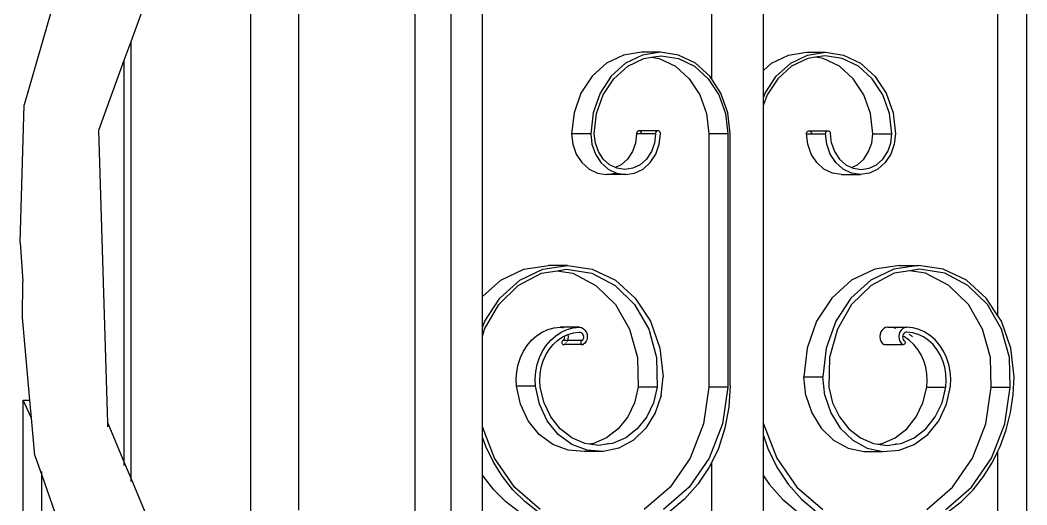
# Model space of a CAD drawing. Header units: millimetres. Extents: x 173236 to 801264, y -94969 to 615039.
# Drawn here: x 444953.5 to 445282.8, y -1803.8 to -1645.2 of the extents above; entities that cross this region are included whole.
import ezdxf

# ---------------------------------------------------------------- set-up
doc = ezdxf.new("R2010")
doc.units = ezdxf.units.MM
doc.header["$MEASUREMENT"] = 0
doc.layers.add('VOX-A-STAIRS-STEPS', color=140, linetype='Continuous')
doc.layers.add('VOX-A-WALL-PATT', color=233, linetype='Continuous')

# ---------------------------------------------------------------- blocks, each defined once
blk = doc.blocks.new('SSS')
at = {"layer": 'VOX-A-WALL-PATT'}
for p, q in [((383583.85, -2523.51), (383583.85, -1769.35)), ((383574.39, -2165.63), (383574.39, -1776.13)), ((383497.73, -2085.3), (383497.73, -1830.49)), ((383480.78, -2088.12), (383480.78, -1842.5)), ((383405.77, -2159.31), (383405.77, -1908.55)), ((383395.58, -2374.27), (383395.58, -1919.13)), ((383383.71, -2305.22), (383383.71, -1931.46)), ((383345.68, -2229.11), (383345.68, -1974.71)), ((383329.96, -2231.31), (383329.96, -1998.11)), ((383290.81, -2075.87), (383306.13, -2033.6)), ((383266.91, -2058.42), (383255.89, -2096.57)), ((383288.59, -2081.98), (383290.81, -2075.87)), ((383290.81, -2218.85), (383290.81, -2075.87)), ((383451.87, -2080.29), (383446.36, -2082.95)), ((383457.78, -2079.38), (383451.87, -2080.29)), ((383458.1, -2080.29), (383452.59, -2082.95)), ((383464.01, -2079.38), (383457.78, -2079.38)), ((383464.01, -2079.38), (383458.1, -2080.29)), ((383458.54, -2081.41), (383461.08, -2081.02)), ((383461.08, -2081.02), (383464.2, -2080.54)), ((383461.08, -2081.02), (383463.62, -2081.41)), ((383469.92, -2080.29), (383464.01, -2079.38)), ((383464.2, -2080.54), (383469.85, -2081.41)), ((383475.43, -2082.95), (383469.92, -2080.29)), ((383500.35, -2082.95), (383505.86, -2080.29)), ((383505.86, -2080.29), (383511.77, -2079.38)), ((383506.59, -2082.95), (383512.1, -2080.29)), ((383511.77, -2079.38), (383518.01, -2079.38)), ((383512.1, -2080.29), (383518.01, -2079.38)), ((383514.71, -2081.02), (383512.17, -2081.41)), ((383517.83, -2080.54), (383514.71, -2081.02)), ((383517.24, -2081.41), (383514.71, -2081.02)), ((383523.48, -2081.41), (383517.83, -2080.54)), ((383518.01, -2079.38), (383523.92, -2080.29)), ((383523.92, -2080.29), (383529.43, -2082.95)), ((383280.28, -2104.89), (383288.59, -2081.98)), ((383288.59, -2213.52), (383288.59, -2081.98)), ((383446.36, -2082.95), (383441.63, -2087.18)), ((383452.59, -2082.95), (383447.86, -2087.18)), ((383448.75, -2088.01), (383453.28, -2083.96)), ((383453.28, -2083.96), (383458.54, -2081.41)), ((383463.62, -2081.41), (383468.88, -2083.96)), ((383468.88, -2083.96), (383473.41, -2088.01)), ((383469.85, -2081.41), (383475.12, -2083.96)), ((383475.12, -2083.96), (383479.64, -2088.01)), ((383480.16, -2087.18), (383475.43, -2082.95)), ((383497.73, -2085.3), (383500.35, -2082.95)), ((383501.86, -2087.18), (383506.59, -2082.95)), ((383506.9, -2083.96), (383502.38, -2088.01)), ((383512.17, -2081.41), (383506.9, -2083.96)), ((383522.51, -2083.96), (383517.24, -2081.41)), ((383527.03, -2088.01), (383522.51, -2083.96)), ((383528.75, -2083.96), (383523.48, -2081.41)), ((383533.27, -2088.01), (383528.75, -2083.96)), ((383529.43, -2082.95), (383534.16, -2087.18)), ((383441.63, -2087.18), (383438, -2092.7)), ((383447.86, -2087.18), (383444.23, -2092.7)), ((383480.78, -2088.12), (383480.16, -2087.18)), ((383497.73, -2094.12), (383497.73, -2085.3)), ((383498.23, -2092.7), (383501.86, -2087.18)), ((383534.16, -2087.18), (383537.79, -2092.7)), ((383445.28, -2093.29), (383448.75, -2088.01)), ((383473.41, -2088.01), (383476.88, -2093.29)), ((383479.64, -2088.01), (383483.11, -2093.29)), ((383483.79, -2092.7), (383480.78, -2088.12)), ((383502.38, -2088.01), (383498.91, -2093.29)), ((383530.51, -2093.29), (383527.03, -2088.01)), ((383536.74, -2093.29), (383533.27, -2088.01)), ((383438, -2092.7), (383435.72, -2099.13)), ((383444.23, -2092.7), (383441.95, -2099.13)), ((383443.1, -2099.43), (383445.28, -2093.29)), ((383476.88, -2093.29), (383479.06, -2099.43)), ((383483.11, -2093.29), (383485.29, -2099.43)), ((383486.08, -2099.13), (383483.79, -2092.7)), ((383497.73, -2094.12), (383498.23, -2092.7)), ((383498.91, -2093.29), (383497.73, -2096.62)), ((383497.73, -2096.62), (383497.73, -2094.12)), ((383532.69, -2099.43), (383530.51, -2093.29)), ((383538.92, -2099.43), (383536.74, -2093.29)), ((383537.79, -2092.7), (383540.07, -2099.13)), ((383254.55, -2141.54), (383255.89, -2096.57)), ((383497.73, -2200.79), (383497.73, -2096.62)), ((383435.72, -2099.13), (383434.94, -2106.03)), ((383441.95, -2099.13), (383441.17, -2106.03)), ((383442.36, -2106.03), (383443.1, -2099.43)), ((383479.06, -2099.43), (383479.8, -2106.03)), ((383485.29, -2099.43), (383486.04, -2106.03)), ((383486.85, -2106.03), (383486.08, -2099.13)), ((383533.43, -2106.03), (383532.69, -2099.43)), ((383539.67, -2106.03), (383538.92, -2099.43)), ((383540.07, -2099.13), (383540.85, -2106.03)), ((383283.24, -2200.66), (383280.28, -2104.89)), ((383441.17, -2106.03), (383434.94, -2106.03)), ((383434.94, -2106.03), (383435.33, -2109.48)), ((383441.17, -2106.03), (383441.56, -2109.48)), ((383442.7, -2109.05), (383442.36, -2106.03)), ((383456.15, -2106.03), (383455.81, -2109.05)), ((383456.18, -2105.78), (383456.15, -2106.03)), ((383457.78, -2106.03), (383456.15, -2106.03)), ((383456.26, -2105.55), (383456.18, -2105.78)), ((383456.39, -2105.36), (383456.26, -2105.55)), ((383456.56, -2105.2), (383456.39, -2105.36)), ((383456.75, -2105.11), (383456.56, -2105.2)), ((383456.96, -2105.08), (383456.75, -2105.11)), ((383457.17, -2105.11), (383456.96, -2105.08)), ((383457.37, -2105.2), (383457.17, -2105.11)), ((383462.99, -2105.11), (383457.17, -2105.11)), ((383457.54, -2105.36), (383457.37, -2105.2)), ((383457.67, -2105.55), (383457.54, -2105.36)), ((383457.75, -2105.78), (383457.67, -2105.55)), ((383457.78, -2106.03), (383457.75, -2105.78)), ((383462.38, -2106.03), (383457.78, -2106.03)), ((383462.38, -2106.03), (383462.04, -2109.05)), ((383462.41, -2105.78), (383462.38, -2106.03)), ((383462.49, -2105.55), (383462.41, -2105.78)), ((383462.62, -2105.36), (383462.49, -2105.55)), ((383462.79, -2105.2), (383462.62, -2105.36)), ((383462.99, -2105.11), (383462.79, -2105.2)), ((383463.2, -2105.08), (383462.99, -2105.11)), ((383463.41, -2105.11), (383463.2, -2105.08)), ((383463.61, -2105.2), (383463.41, -2105.11)), ((383463.77, -2105.36), (383463.61, -2105.2)), ((383463.62, -2109.48), (383464.01, -2106.03)), ((383463.9, -2105.55), (383463.77, -2105.36)), ((383463.99, -2105.78), (383463.9, -2105.55)), ((383464.01, -2106.03), (383463.99, -2105.78)), ((383479.8, -2106.03), (383479.8, -2188.89)), ((383486.04, -2106.03), (383479.8, -2106.03)), ((383486.04, -2106.03), (383486.04, -2188.89)), ((383486.85, -2188.39), (383486.85, -2106.03)), ((383511.77, -2106.03), (383511.8, -2105.78)), ((383512.16, -2109.48), (383511.77, -2106.03)), ((383511.77, -2106.03), (383513.4, -2106.03)), ((383511.8, -2105.78), (383511.88, -2105.55)), ((383511.88, -2105.55), (383512.01, -2105.36)), ((383512.01, -2105.36), (383512.18, -2105.2)), ((383512.18, -2105.2), (383512.38, -2105.11)), ((383512.38, -2105.11), (383512.59, -2105.08)), ((383512.59, -2105.08), (383512.8, -2105.11)), ((383512.8, -2105.11), (383513, -2105.2)), ((383512.8, -2105.11), (383518.61, -2105.11)), ((383513, -2105.2), (383513.17, -2105.36)), ((383513.17, -2105.36), (383513.29, -2105.55)), ((383513.29, -2105.55), (383513.38, -2105.78)), ((383513.38, -2105.78), (383513.4, -2106.03)), ((383513.4, -2106.03), (383518.01, -2106.03)), ((383518.01, -2106.03), (383518.04, -2105.78)), ((383518.4, -2109.48), (383518.01, -2106.03)), ((383518.04, -2105.78), (383518.12, -2105.55)), ((383518.12, -2105.55), (383518.25, -2105.36)), ((383518.25, -2105.36), (383518.42, -2105.2)), ((383518.42, -2105.2), (383518.61, -2105.11)), ((383518.61, -2105.11), (383518.82, -2105.08)), ((383518.82, -2105.08), (383519.03, -2105.11)), ((383519.03, -2105.11), (383519.23, -2105.2)), ((383519.23, -2105.2), (383519.4, -2105.36)), ((383519.4, -2105.36), (383519.53, -2105.55)), ((383519.53, -2105.55), (383519.61, -2105.78)), ((383519.98, -2109.05), (383519.61, -2105.78)), ((383533.09, -2109.05), (383533.43, -2106.03)), ((383533.43, -2106.03), (383539.67, -2106.03)), ((383539.33, -2109.05), (383539.67, -2106.03)), ((383540.85, -2106.03), (383540.46, -2109.48)), ((383435.33, -2109.48), (383436.47, -2112.69)), ((383441.56, -2109.48), (383442.7, -2112.69)), ((383443.7, -2111.87), (383442.7, -2109.05)), ((383455.81, -2109.05), (383454.81, -2111.87)), ((383462.04, -2109.05), (383461.04, -2111.87)), ((383462.48, -2112.69), (383463.62, -2109.48)), ((383513.3, -2112.69), (383512.16, -2109.48)), ((383519.54, -2112.69), (383518.4, -2109.48)), ((383519.98, -2109.05), (383520.98, -2111.87)), ((383532.09, -2111.87), (383533.09, -2109.05)), ((383538.33, -2111.87), (383539.33, -2109.05)), ((383540.46, -2109.48), (383539.32, -2112.69)), ((383436.47, -2112.69), (383438.28, -2115.45)), ((383442.7, -2112.69), (383444.52, -2115.45)), ((383445.29, -2114.29), (383443.7, -2111.87)), ((383454.81, -2111.87), (383453.22, -2114.29)), ((383461.04, -2111.87), (383459.45, -2114.29)), ((383460.67, -2115.45), (383462.48, -2112.69)), ((383515.12, -2115.45), (383513.3, -2112.69)), ((383521.35, -2115.45), (383519.54, -2112.69)), ((383520.98, -2111.87), (383522.57, -2114.29)), ((383530.5, -2114.29), (383532.09, -2111.87)), ((383536.73, -2114.29), (383538.33, -2111.87)), ((383539.32, -2112.69), (383537.5, -2115.45)), ((383438.28, -2115.45), (383440.65, -2117.57)), ((383444.52, -2115.45), (383446.88, -2117.57)), ((383447.36, -2116.15), (383445.29, -2114.29)), ((383449.25, -2117.06), (383447.36, -2116.15)), ((383451.14, -2116.15), (383449.25, -2117.06)), ((383449.78, -2117.31), (383449.25, -2117.06)), ((383452.37, -2117.71), (383449.78, -2117.31)), ((383453.22, -2114.29), (383451.14, -2116.15)), ((383454.96, -2117.31), (383452.37, -2117.71)), ((383457.38, -2116.15), (383454.96, -2117.31)), ((383459.45, -2114.29), (383457.38, -2116.15)), ((383458.3, -2117.57), (383460.67, -2115.45)), ((383517.48, -2117.57), (383515.12, -2115.45)), ((383523.72, -2117.57), (383521.35, -2115.45)), ((383522.57, -2114.29), (383524.65, -2116.15)), ((383524.65, -2116.15), (383526.54, -2117.06)), ((383526.54, -2117.06), (383528.43, -2116.15)), ((383526.54, -2117.06), (383527.06, -2117.31)), ((383527.06, -2117.31), (383529.65, -2117.71)), ((383528.43, -2116.15), (383530.5, -2114.29)), ((383529.65, -2117.71), (383532.24, -2117.31)), ((383532.24, -2117.31), (383534.66, -2116.15)), ((383534.66, -2116.15), (383536.73, -2114.29)), ((383537.5, -2115.45), (383535.14, -2117.57)), ((383440.65, -2117.57), (383443.4, -2118.9)), ((383443.4, -2118.9), (383446.36, -2119.35)), ((383446.36, -2119.35), (383449.31, -2118.9)), ((383452.59, -2119.35), (383446.36, -2119.35)), ((383446.88, -2117.57), (383449.64, -2118.9)), ((383449.64, -2118.9), (383452.59, -2119.35)), ((383452.59, -2119.35), (383455.55, -2118.9)), ((383455.55, -2118.9), (383458.3, -2117.57)), ((383520.24, -2118.9), (383517.48, -2117.57)), ((383523.19, -2119.35), (383520.24, -2118.9)), ((383523.19, -2119.35), (383529.43, -2119.35)), ((383526.47, -2118.9), (383523.72, -2117.57)), ((383529.43, -2119.35), (383526.47, -2118.9)), ((383532.39, -2118.9), (383529.43, -2119.35)), ((383535.14, -2117.57), (383532.39, -2118.9)), ((383254.55, -2141.54), (383255.44, -2154.37)), ((383411.73, -2153.96), (383419.28, -2150.32)), ((383417.97, -2153.96), (383425.51, -2150.32)), ((383419.28, -2150.32), (383427.37, -2149.08)), ((383425.51, -2150.32), (383433.61, -2149.08)), ((383433.61, -2149.08), (383427.37, -2149.08)), ((383430.17, -2150.83), (383433.29, -2150.32)), ((383433.29, -2150.32), (383441.53, -2151.67)), ((383433.61, -2149.08), (383441.7, -2150.32)), ((383441.7, -2150.32), (383449.25, -2153.96)), ((383534.08, -2150.32), (383526.54, -2153.96)), ((383540.32, -2150.32), (383532.78, -2153.96)), ((383542.18, -2149.08), (383534.08, -2150.32)), ((383548.41, -2149.08), (383540.32, -2150.32)), ((383542.18, -2149.08), (383548.41, -2149.08)), ((383548.73, -2150.32), (383545.62, -2150.83)), ((383556.51, -2150.32), (383548.41, -2149.08)), ((383556.98, -2151.67), (383548.73, -2150.32)), ((383564.05, -2153.96), (383556.51, -2150.32)), ((383417.45, -2155.63), (383425.05, -2151.67)), ((383425.05, -2151.67), (383430.17, -2150.83)), ((383430.17, -2150.83), (383435.29, -2151.67)), ((383435.29, -2151.67), (383442.89, -2155.63)), ((383441.53, -2151.67), (383449.13, -2155.63)), ((383540.49, -2151.67), (383532.89, -2155.63)), ((383545.62, -2150.83), (383540.49, -2151.67)), ((383550.74, -2151.67), (383545.62, -2150.83)), ((383558.34, -2155.63), (383550.74, -2151.67)), ((383564.58, -2155.63), (383556.98, -2151.67)), ((383255.34, -2166.14), (383255.44, -2154.37)), ((383405.77, -2159.31), (383411.73, -2153.96)), ((383411.08, -2161.88), (383417.45, -2155.63)), ((383411.49, -2159.76), (383417.97, -2153.96)), ((383442.89, -2155.63), (383449.26, -2161.88)), ((383449.13, -2155.63), (383455.5, -2161.88)), ((383449.25, -2153.96), (383455.72, -2159.76)), ((383526.54, -2153.96), (383520.06, -2159.76)), ((383532.78, -2153.96), (383526.3, -2159.76)), ((383532.89, -2155.63), (383526.52, -2161.88)), ((383564.71, -2161.88), (383558.34, -2155.63)), ((383570.53, -2159.76), (383564.05, -2153.96)), ((383570.95, -2161.88), (383564.58, -2155.63)), ((383405.77, -2169.45), (383405.77, -2159.31)), ((383406.52, -2167.32), (383411.49, -2159.76)), ((383455.72, -2159.76), (383460.7, -2167.32)), ((383520.06, -2159.76), (383515.09, -2167.32)), ((383526.3, -2159.76), (383521.33, -2167.32)), ((383574.39, -2165.63), (383570.53, -2159.76)), ((383406.44, -2169.94), (383411.08, -2161.88)), ((383449.26, -2161.88), (383453.91, -2169.94)), ((383455.5, -2161.88), (383460.14, -2169.94)), ((383526.52, -2161.88), (383521.88, -2169.94)), ((383569.35, -2169.94), (383564.71, -2161.88)), ((383575.59, -2169.94), (383570.95, -2161.88)), ((383257.76, -2193.14), (383255.34, -2166.14)), ((383575.5, -2167.32), (383574.39, -2165.63)), ((383405.77, -2169.45), (383406.52, -2167.32)), ((383405.77, -2172.36), (383405.77, -2169.45)), ((383405.77, -2172.36), (383406.44, -2169.94)), ((383425.28, -2170.95), (383427.19, -2170.09)), ((383427.19, -2170.09), (383429.19, -2169.55)), ((383429.19, -2169.55), (383431.23, -2169.33)), ((383437.46, -2169.33), (383431.23, -2169.33)), ((383431.23, -2169.33), (383431.9, -2169.44)), ((383431.52, -2170.95), (383433.43, -2170.09)), ((383431.9, -2169.44), (383432.13, -2169.55)), ((383433.43, -2170.09), (383435.42, -2169.55)), ((383435.42, -2169.55), (383437.46, -2169.33)), ((383437.46, -2169.33), (383438.14, -2169.44)), ((383438.14, -2169.44), (383438.76, -2169.74)), ((383438.76, -2169.74), (383439.3, -2170.22)), ((383453.91, -2169.94), (383456.46, -2179.18)), ((383460.14, -2169.94), (383462.69, -2179.18)), ((383460.7, -2167.32), (383463.82, -2176.12)), ((383515.09, -2167.32), (383511.97, -2176.12)), ((383521.33, -2167.32), (383518.2, -2176.12)), ((383521.88, -2169.94), (383519.33, -2179.18)), ((383537.02, -2169.74), (383536.49, -2170.22)), ((383537.65, -2169.44), (383537.02, -2169.74)), ((383538.33, -2169.33), (383537.65, -2169.44)), ((383538.33, -2169.33), (383544.56, -2169.33)), ((383540.36, -2169.55), (383538.33, -2169.33)), ((383541.08, -2169.74), (383540.36, -2169.55)), ((383543.26, -2169.74), (383542.72, -2170.22)), ((383543.89, -2169.44), (383543.26, -2169.74)), ((383544.56, -2169.33), (383543.89, -2169.44)), ((383546.6, -2169.55), (383544.56, -2169.33)), ((383548.59, -2170.09), (383546.6, -2169.55)), ((383550.5, -2170.95), (383548.59, -2170.09)), ((383571.91, -2179.18), (383569.35, -2169.94)), ((383578.63, -2176.12), (383575.5, -2167.32)), ((383578.14, -2179.18), (383575.59, -2169.94)), ((383405.77, -2201.94), (383405.77, -2172.36)), ((383421.86, -2173.55), (383423.49, -2172.11)), ((383423.49, -2172.11), (383425.28, -2170.95)), ((383428.1, -2173.55), (383429.73, -2172.11)), ((383429.73, -2172.11), (383431.52, -2170.95)), ((383430.33, -2173.6), (383431.95, -2172.49)), ((383431.95, -2172.49), (383432.54, -2172.21)), ((383432.41, -2173.27), (383432.2, -2173.61)), ((383432.54, -2172.87), (383432.41, -2173.27)), ((383432.54, -2172.21), (383433.69, -2171.66)), ((383432.54, -2172.21), (383432.57, -2172.45)), ((383432.57, -2172.45), (383432.54, -2172.87)), ((383433.69, -2171.66), (383433.75, -2171.65)), ((383433.74, -2173.16), (383433.7, -2173.27)), ((383433.83, -2172.37), (383433.74, -2173.16)), ((383433.75, -2171.65), (383435.51, -2171.12)), ((383433.75, -2171.65), (383433.83, -2172.37)), ((383435.51, -2171.12), (383437.38, -2170.88)), ((383437.38, -2170.88), (383437.74, -2170.92)), ((383437.74, -2170.92), (383438.08, -2171.07)), ((383438.08, -2171.07), (383438.37, -2171.32)), ((383438.37, -2171.32), (383438.6, -2171.65)), ((383438.64, -2173.27), (383438.43, -2173.61)), ((383438.6, -2171.65), (383438.75, -2172.03)), ((383438.77, -2172.87), (383438.64, -2173.27)), ((383438.75, -2172.03), (383438.81, -2172.45)), ((383438.81, -2172.45), (383438.77, -2172.87)), ((383439.3, -2170.22), (383439.72, -2170.85)), ((383439.72, -2170.85), (383439.98, -2171.58)), ((383439.98, -2173.16), (383439.72, -2173.89)), ((383439.98, -2171.58), (383440.06, -2172.37)), ((383440.06, -2172.37), (383439.98, -2173.16)), ((383535.81, -2171.58), (383535.72, -2172.37)), ((383535.72, -2172.37), (383535.81, -2173.16)), ((383536.07, -2170.85), (383535.81, -2171.58)), ((383535.81, -2173.16), (383536.07, -2173.89)), ((383536.49, -2170.22), (383536.07, -2170.85)), ((383542.05, -2171.58), (383541.96, -2172.37)), ((383541.96, -2172.37), (383542.05, -2173.16)), ((383542.31, -2170.85), (383542.05, -2171.58)), ((383542.05, -2173.16), (383542.31, -2173.89)), ((383542.72, -2170.22), (383542.31, -2170.85)), ((383543.25, -2172.21), (383543.22, -2172.45)), ((383543.22, -2172.45), (383543.25, -2172.87)), ((383543.27, -2172.03), (383543.25, -2172.21)), ((383543.84, -2172.49), (383543.25, -2172.21)), ((383543.25, -2172.87), (383543.38, -2173.27)), ((383543.42, -2171.65), (383543.27, -2172.03)), ((383543.38, -2173.27), (383543.59, -2173.61)), ((383543.65, -2171.32), (383543.42, -2171.65)), ((383543.95, -2171.07), (383543.65, -2171.32)), ((383545.46, -2173.6), (383543.84, -2172.49)), ((383544.28, -2170.92), (383543.95, -2171.07)), ((383544.64, -2170.88), (383544.28, -2170.92)), ((383546.51, -2171.12), (383544.64, -2170.88)), ((383546.06, -2172.11), (383545.37, -2171.66)), ((383546.49, -2172.49), (383546.06, -2172.11)), ((383548.33, -2171.66), (383546.51, -2171.12)), ((383550.07, -2172.49), (383548.33, -2171.66)), ((383551.69, -2173.6), (383550.07, -2172.49)), ((383552.29, -2172.11), (383550.5, -2170.95)), ((383553.93, -2173.55), (383552.29, -2172.11)), ((383419.19, -2177.15), (383420.42, -2175.24)), ((383420.42, -2175.24), (383421.86, -2173.55)), ((383425.42, -2177.15), (383426.65, -2175.24)), ((383426.48, -2178.35), (383427.57, -2176.56)), ((383426.65, -2175.24), (383428.1, -2173.55)), ((383427.57, -2176.56), (383428.86, -2174.97)), ((383428.86, -2174.97), (383430.33, -2173.6)), ((383431.76, -2174.12), (383431.74, -2174.31)), ((383431.74, -2174.31), (383431.77, -2174.5)), ((383431.82, -2173.95), (383431.76, -2174.12)), ((383431.77, -2174.5), (383431.83, -2174.67)), ((383431.92, -2173.8), (383431.82, -2173.95)), ((383431.83, -2174.67), (383431.93, -2174.82)), ((383432.05, -2173.68), (383431.92, -2173.8)), ((383431.93, -2174.82), (383432.06, -2174.93)), ((383432.2, -2173.61), (383432.05, -2173.68)), ((383432.06, -2174.93), (383432.21, -2175)), ((383433.58, -2173.61), (383432.2, -2173.61)), ((383432.21, -2175), (383432.37, -2175.03)), ((383432.37, -2175.03), (383432.53, -2175)), ((383432.6, -2174.93), (383432.53, -2175)), ((383438.43, -2175), (383432.53, -2175)), ((383432.89, -2174.67), (383432.73, -2174.82)), ((383433.2, -2174.31), (383433.08, -2174.5)), ((383433.48, -2173.89), (383433.44, -2173.95)), ((383433.51, -2173.8), (383433.48, -2173.89)), ((383433.58, -2173.61), (383433.55, -2173.68)), ((383438.43, -2173.61), (383433.58, -2173.61)), ((383438, -2174.12), (383437.98, -2174.31)), ((383437.98, -2174.31), (383438, -2174.5)), ((383438.06, -2173.95), (383438, -2174.12)), ((383438, -2174.5), (383438.06, -2174.67)), ((383438.15, -2173.8), (383438.06, -2173.95)), ((383438.06, -2174.67), (383438.16, -2174.82)), ((383438.28, -2173.68), (383438.15, -2173.8)), ((383438.16, -2174.82), (383438.29, -2174.93)), ((383438.43, -2173.61), (383438.28, -2173.68)), ((383438.29, -2174.93), (383438.43, -2175)), ((383438.43, -2175), (383438.6, -2175.03)), ((383438.6, -2175.03), (383438.76, -2175)), ((383439.3, -2174.52), (383438.76, -2175)), ((383439.72, -2173.89), (383439.3, -2174.52)), ((383463.82, -2176.12), (383464.89, -2185.57)), ((383511.97, -2176.12), (383510.9, -2185.57)), ((383518.2, -2176.12), (383517.14, -2185.57)), ((383536.07, -2173.89), (383536.49, -2174.52)), ((383536.49, -2174.52), (383537.02, -2175)), ((383537.18, -2175.03), (383537.02, -2175)), ((383537.34, -2175), (383537.18, -2175.03)), ((383537.34, -2175), (383543.26, -2175)), ((383542.31, -2173.89), (383542.72, -2174.52)), ((383542.72, -2174.52), (383543.26, -2175)), ((383543.42, -2175.03), (383543.26, -2175)), ((383543.58, -2175), (383543.42, -2175.03)), ((383543.73, -2174.93), (383543.58, -2175)), ((383543.59, -2173.61), (383543.74, -2173.68)), ((383543.86, -2174.82), (383543.73, -2174.93)), ((383543.74, -2173.68), (383543.87, -2173.8)), ((383543.96, -2174.67), (383543.86, -2174.82)), ((383543.87, -2173.8), (383543.96, -2173.95)), ((383543.96, -2173.95), (383544.02, -2174.12)), ((383544.02, -2174.5), (383543.96, -2174.67)), ((383544.02, -2174.12), (383544.04, -2174.31)), ((383544.04, -2174.31), (383544.02, -2174.5)), ((383546.93, -2174.97), (383545.46, -2173.6)), ((383548.22, -2176.56), (383546.93, -2174.97)), ((383549.31, -2178.35), (383548.22, -2176.56)), ((383553.16, -2174.97), (383551.69, -2173.6)), ((383554.45, -2176.56), (383553.16, -2174.97)), ((383555.37, -2175.24), (383553.93, -2173.55)), ((383555.54, -2178.35), (383554.45, -2176.56)), ((383556.6, -2177.15), (383555.37, -2175.24)), ((383579.69, -2185.57), (383578.63, -2176.12)), ((383417.46, -2181.47), (383418.2, -2179.24)), ((383418.2, -2179.24), (383419.19, -2177.15)), ((383423.7, -2181.47), (383424.43, -2179.24)), ((383424.43, -2179.24), (383425.42, -2177.15)), ((383425.62, -2180.29), (383426.48, -2178.35)), ((383456.46, -2179.18), (383456.73, -2188.89)), ((383462.69, -2179.18), (383462.96, -2188.89)), ((383519.33, -2179.18), (383519.06, -2188.89)), ((383550.17, -2180.29), (383549.31, -2178.35)), ((383556.4, -2180.29), (383555.54, -2178.35)), ((383557.59, -2179.24), (383556.6, -2177.15)), ((383558.32, -2181.47), (383557.59, -2179.24)), ((383572.17, -2188.89), (383571.91, -2179.18)), ((383578.41, -2188.89), (383578.14, -2179.18)), ((383417.01, -2183.8), (383417.46, -2181.47)), ((383423.24, -2183.8), (383423.7, -2181.47)), ((383424.63, -2184.51), (383425, -2182.36)), ((383425, -2182.36), (383425.62, -2180.29)), ((383550.79, -2182.36), (383550.17, -2180.29)), ((383551.15, -2184.51), (383550.79, -2182.36)), ((383557.02, -2182.36), (383556.4, -2180.29)), ((383557.39, -2184.51), (383557.02, -2182.36)), ((383558.78, -2183.8), (383558.32, -2181.47)), ((383416.83, -2186.18), (383417.01, -2183.8)), ((383416.94, -2188.57), (383416.83, -2186.18)), ((383423.06, -2186.18), (383423.24, -2183.8)), ((383423.17, -2188.57), (383423.06, -2186.18)), ((383424.53, -2186.7), (383424.63, -2184.51)), ((383464.23, -2191.65), (383464.89, -2185.57)), ((383510.9, -2185.57), (383517.14, -2185.57)), ((383511.56, -2191.65), (383510.9, -2185.57)), ((383517.8, -2191.65), (383517.14, -2185.57)), ((383551.26, -2186.7), (383551.15, -2184.51)), ((383557.49, -2186.7), (383557.39, -2184.51)), ((383558.96, -2186.18), (383558.78, -2183.8)), ((383558.85, -2188.57), (383558.96, -2186.18)), ((383579.4, -2191.44), (383579.69, -2185.57)), ((383418.23, -2194.51), (383416.94, -2188.57)), ((383423.17, -2188.57), (383416.94, -2188.57)), ((383424.47, -2194.51), (383423.17, -2188.57)), ((383424.69, -2188.89), (383424.53, -2186.7)), ((383425.93, -2194), (383424.69, -2188.89)), ((383456.73, -2188.89), (383455.49, -2194)), ((383462.96, -2188.89), (383456.73, -2188.89)), ((383462.96, -2188.89), (383461.73, -2194)), ((383479.8, -2188.89), (383478.04, -2200.94)), ((383486.04, -2188.89), (383479.8, -2188.89)), ((383486.04, -2188.89), (383484.27, -2200.94)), ((383486.85, -2188.39), (383486.41, -2195.44)), ((383519.06, -2188.89), (383520.3, -2194)), ((383549.86, -2194), (383551.09, -2188.89)), ((383551.09, -2188.89), (383551.26, -2186.7)), ((383551.09, -2188.89), (383557.33, -2188.89)), ((383556.09, -2194), (383557.33, -2188.89)), ((383557.33, -2188.89), (383557.49, -2186.7)), ((383557.55, -2194.51), (383558.85, -2188.57)), ((383570.41, -2200.94), (383572.17, -2188.89)), ((383572.17, -2188.89), (383578.41, -2188.89)), ((383576.64, -2200.94), (383578.41, -2188.89)), ((383255.58, -2193.14), (383257.76, -2193.14)), ((383258.28, -2199.01), (383255.58, -2193.14)), ((383255.58, -2347.44), (383255.58, -2193.14)), ((383258.28, -2199.01), (383257.76, -2193.14)), ((383464.23, -2191.65), (383462.29, -2197.34)), ((383511.56, -2191.65), (383513.5, -2197.34)), ((383517.8, -2191.65), (383519.73, -2197.34)), ((383578.54, -2197.23), (383579.4, -2191.44)), ((383420.75, -2199.88), (383418.23, -2194.51)), ((383426.99, -2199.88), (383424.47, -2194.51)), ((383428.15, -2198.64), (383425.93, -2194)), ((383455.49, -2194), (383453.27, -2198.64)), ((383461.73, -2194), (383459.5, -2198.64)), ((383486.41, -2195.44), (383485.09, -2202.33)), ((383520.3, -2194), (383522.52, -2198.64)), ((383547.64, -2198.64), (383549.86, -2194)), ((383553.87, -2198.64), (383556.09, -2194)), ((383555.04, -2199.88), (383557.55, -2194.51)), ((383259.38, -2211.21), (383258.28, -2199.01)), ((383431.24, -2202.54), (383428.15, -2198.64)), ((383453.27, -2198.64), (383450.18, -2202.54)), ((383459.5, -2198.64), (383456.41, -2202.54)), ((383462.29, -2197.34), (383459.2, -2202.3)), ((383513.5, -2197.34), (383516.59, -2202.3)), ((383519.73, -2197.34), (383522.82, -2202.3)), ((383522.52, -2198.64), (383525.61, -2202.54)), ((383544.54, -2202.54), (383547.64, -2198.64)), ((383550.78, -2202.54), (383553.87, -2198.64)), ((383577.11, -2202.87), (383578.54, -2197.23)), ((383283.28, -2201.94), (383283.24, -2200.66)), ((383283.24, -2200.66), (383288.59, -2213.52)), ((383409.69, -2212.09), (383405.77, -2201.94)), ((383405.77, -2205.22), (383405.77, -2201.94)), ((383424.34, -2204.36), (383420.75, -2199.88)), ((383430.57, -2204.36), (383426.99, -2199.88)), ((383435.03, -2205.49), (383431.24, -2202.54)), ((383450.18, -2202.54), (383446.39, -2205.49)), ((383456.41, -2202.54), (383452.62, -2205.49)), ((383459.2, -2202.3), (383455.15, -2206.2)), ((383478.04, -2200.94), (383473.73, -2212.09)), ((383484.27, -2200.94), (383479.96, -2212.09)), ((383485.09, -2202.33), (383482.93, -2208.93)), ((383497.73, -2200.79), (383497.75, -2200.94)), ((383497.73, -2204.76), (383497.75, -2200.94)), ((383497.75, -2200.94), (383502.06, -2212.09)), ((383516.59, -2202.3), (383520.63, -2206.2)), ((383522.82, -2202.3), (383526.87, -2206.2)), ((383525.61, -2202.54), (383529.4, -2205.49)), ((383540.76, -2205.49), (383544.54, -2202.54)), ((383546.99, -2205.49), (383550.78, -2202.54)), ((383551.45, -2204.36), (383555.04, -2199.88)), ((383566.1, -2212.09), (383570.41, -2200.94)), ((383572.33, -2212.09), (383576.64, -2200.94)), ((383575.14, -2208.28), (383577.11, -2202.87)), ((383406.88, -2208.28), (383405.77, -2205.22)), ((383405.77, -2217.59), (383405.77, -2205.22)), ((383428.77, -2207.65), (383424.34, -2204.36)), ((383435, -2207.65), (383430.57, -2204.36)), ((383439.3, -2207.33), (383435.03, -2205.49)), ((383446.39, -2205.49), (383442.12, -2207.33)), ((383452.62, -2205.49), (383448.35, -2207.33)), ((383455.15, -2206.2), (383450.4, -2208.81)), ((383497.73, -2204.76), (383499.1, -2208.93)), ((383497.73, -2217.94), (383497.73, -2204.76)), ((383520.63, -2206.2), (383525.39, -2208.81)), ((383526.87, -2206.2), (383531.62, -2208.81)), ((383529.4, -2205.49), (383533.67, -2207.33)), ((383536.48, -2207.33), (383540.76, -2205.49)), ((383542.72, -2207.33), (383546.99, -2205.49)), ((383547.02, -2207.65), (383551.45, -2204.36)), ((383409.37, -2213.39), (383406.88, -2208.28)), ((383433.76, -2209.55), (383428.77, -2207.65)), ((383439, -2209.95), (383433.76, -2209.55)), ((383440, -2209.55), (383435, -2207.65)), ((383440.71, -2207.53), (383439.3, -2207.33)), ((383445.24, -2209.95), (383440, -2209.55)), ((383442.12, -2207.33), (383440.71, -2207.53)), ((383443.83, -2207.96), (383440.71, -2207.53)), ((383446.34, -2207.61), (383443.83, -2207.96)), ((383450.4, -2208.81), (383445.24, -2209.95)), ((383446.85, -2207.33), (383446.34, -2207.61)), ((383448.35, -2207.33), (383446.34, -2207.61)), ((383482.93, -2208.93), (383480.78, -2213.39)), ((383499.1, -2208.93), (383502.06, -2215.08)), ((383525.39, -2208.81), (383530.55, -2209.95)), ((383531.62, -2208.81), (383536.78, -2209.95)), ((383533.67, -2207.33), (383535.08, -2207.53)), ((383535.08, -2207.53), (383536.48, -2207.33)), ((383535.08, -2207.53), (383538.19, -2207.96)), ((383536.78, -2209.95), (383542.03, -2209.55)), ((383538.19, -2207.96), (383540.86, -2207.59)), ((383540.86, -2207.59), (383541.21, -2207.33)), ((383540.86, -2207.59), (383542.72, -2207.33)), ((383542.03, -2209.55), (383547.02, -2207.65)), ((383574.39, -2209.83), (383575.14, -2208.28)), ((383259.38, -2211.21), (383261.63, -2217.67)), ((383416.27, -2221.61), (383409.69, -2212.09)), ((383445.24, -2209.95), (383439, -2209.95)), ((383473.73, -2212.09), (383467.14, -2221.61)), ((383479.96, -2212.09), (383473.38, -2221.61)), ((383502.06, -2212.09), (383508.64, -2221.61)), ((383530.55, -2209.95), (383536.78, -2209.95)), ((383559.51, -2221.61), (383566.1, -2212.09)), ((383565.75, -2221.61), (383572.33, -2212.09)), ((383572.65, -2213.39), (383574.39, -2209.83)), ((383574.39, -2261.9), (383574.39, -2209.83)), ((383288.59, -2214.5), (383288.59, -2213.52)), ((383288.59, -2213.52), (383290.81, -2218.85)), ((383412.34, -2218.14), (383409.37, -2213.39)), ((383479.96, -2215.08), (383476.25, -2220.67)), ((383480.78, -2213.39), (383479.96, -2215.08)), ((383480.78, -2258.34), (383480.78, -2213.39)), ((383502.06, -2215.08), (383505.77, -2220.67)), ((383569.68, -2218.14), (383572.65, -2213.39)), ((383261.63, -2217.67), (383261.63, -2216.51)), ((383261.63, -3131.71), (383261.63, -2217.67)), ((383261.63, -2217.67), (383272.7, -2249.37)), ((383290.81, -2219.74), (383290.81, -2218.85)), ((383290.81, -2218.85), (383303.65, -2249.76)), ((383406.11, -2218.14), (383405.77, -2217.59)), ((383405.77, -2254.14), (383405.77, -2217.59)), ((383409.53, -2222.46), (383406.11, -2218.14)), ((383415.76, -2222.46), (383412.34, -2218.14)), ((383497.73, -2217.94), (383499.53, -2220.67)), ((383497.73, -2253.79), (383497.73, -2217.94)), ((383566.26, -2222.46), (383569.68, -2218.14)), ((383413.35, -2226.29), (383409.53, -2222.46)), ((383419.59, -2226.29), (383415.76, -2222.46)), ((383424.7, -2228.89), (383416.27, -2221.61)), ((383467.14, -2221.61), (383458.72, -2228.89)), ((383473.38, -2221.61), (383464.95, -2228.89)), ((383476.25, -2220.67), (383471.89, -2225.57)), ((383499.53, -2220.67), (383503.9, -2225.57)), ((383505.77, -2220.67), (383510.13, -2225.57)), ((383508.64, -2221.61), (383517.07, -2228.89)), ((383551.09, -2228.89), (383559.51, -2221.61)), ((383557.32, -2228.89), (383565.75, -2221.61)), ((383562.44, -2226.29), (383566.26, -2222.46)), ((383471.89, -2225.57), (383466.96, -2229.67)), ((383503.9, -2225.57), (383508.83, -2229.67)), ((383510.13, -2225.57), (383515.06, -2229.67)), ((383417.52, -2229.59), (383413.35, -2226.29)), ((383423.76, -2229.59), (383419.59, -2226.29)), ((383558.26, -2229.59), (383562.44, -2226.29))]:
    blk.add_line(p, q, dxfattribs=at)

msp = doc.modelspace()

# ---------------------------------------------------------------- block references
at = {"layer": 'VOX-A-STAIRS-STEPS'}
msp.add_blockref('SSS', (61699, 423.62), dxfattribs=at)

doc.saveas('drawing.dxf')
